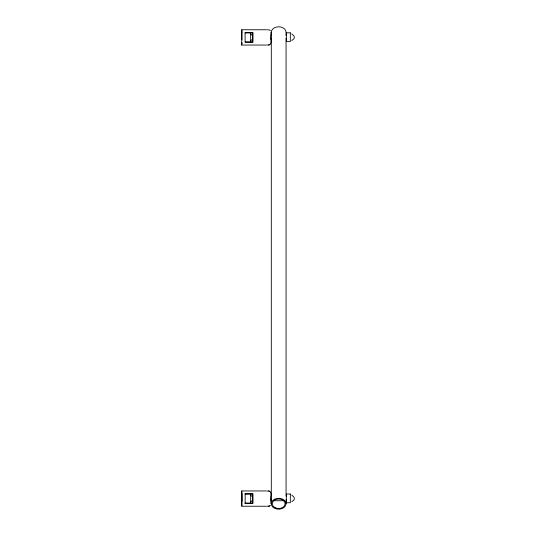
<?xml version="1.0" encoding="UTF-8"?>
<svg xmlns="http://www.w3.org/2000/svg" width="536" height="536" viewBox="0 0 536 536"><rect width="100%" height="100%" fill="white"/><g stroke="black" fill="none" stroke-linecap="round" stroke-linejoin="round"><path stroke-width="0.8" d="M241.937 501.153L241.642 490.956L266.385 490.956M241.937 39.959L241.642 29.761L266.385 29.761M250.66 503.029L250.66 494.165M250.66 41.835L250.66 32.971M270.981 503.793L270.981 493.401L270.452 491.874L269.601 491.197L267.089 490.956M270.981 32.207L270.981 42.599L270.452 44.126L269.601 44.803L267.089 45.044M242.038 42.599L241.642 45.044L241.944 32.207M241.93 505.997L241.843 490.956M241.843 43.825L241.91 43.456M267.089 506.239L269.601 505.997L270.452 505.321M291.785 40.595L294.009 38.719L294.358 37.413L294.009 35.972L291.785 33.909M291.785 501.783L294.009 499.914L294.358 498.601L294.009 497.167L291.785 495.103M250.627 40.461L251.739 40.073C252.918 38.679 252.918 36.133 251.739 34.739L250.64 34.351M250.627 501.656L251.739 501.261C252.918 499.867 252.918 497.321 251.739 495.934L250.64 495.545M268.536 45.044L269.601 44.803M268.536 506.239L269.601 505.997M267.089 29.761L269.601 30.003L270.452 30.679M252.798 32.515L245.053 32.515L245.153 42.297L252.798 42.297L252.798 32.515L252.798 42.297M245.153 32.971L252.496 32.971M245.153 41.835L252.496 41.835M241.642 45.044L266.385 45.044M245.153 493.703L245.153 503.485M245.053 493.703L252.798 493.703L252.798 503.485L245.053 503.485M245.153 494.165L252.496 494.165M273.414 500.731L283.926 500.731M245.153 503.029L252.496 503.029M266.385 506.239L241.642 506.239L241.944 493.401M252.798 493.703L252.798 503.485M268.536 490.956L269.601 491.197M241.843 29.761L242.038 32.207M286.057 35.604L286.057 32.254A7.383 5.454 0 0 0 278.673 26.8A7.383 5.454 0 0 0 271.29 32.254L271.29 35.604M286.057 38.116L286.057 496.209M286.057 499.559L286.057 503.746A7.383 5.454 0 0 1 274.981 508.47A7.383 5.454 0 0 1 274.981 499.016A7.383 5.454 0 0 1 286.057 503.746M271.29 38.116L271.29 496.209M271.29 498.721L271.29 503.746M270.981 35.41L270.981 39.537M270.981 496.597L270.981 500.731M290.324 32.817L286.351 32.817L286.351 41.56L290.324 41.56L290.324 32.817M290.324 494.011L286.351 494.011L286.351 502.755L290.324 502.755L290.324 494.011M275.437 507.88A6.466 4.777 0 0 0 285.139 503.746A6.466 4.777 0 0 0 275.437 499.606A6.466 4.777 0 0 0 275.437 507.88"/></g></svg>
